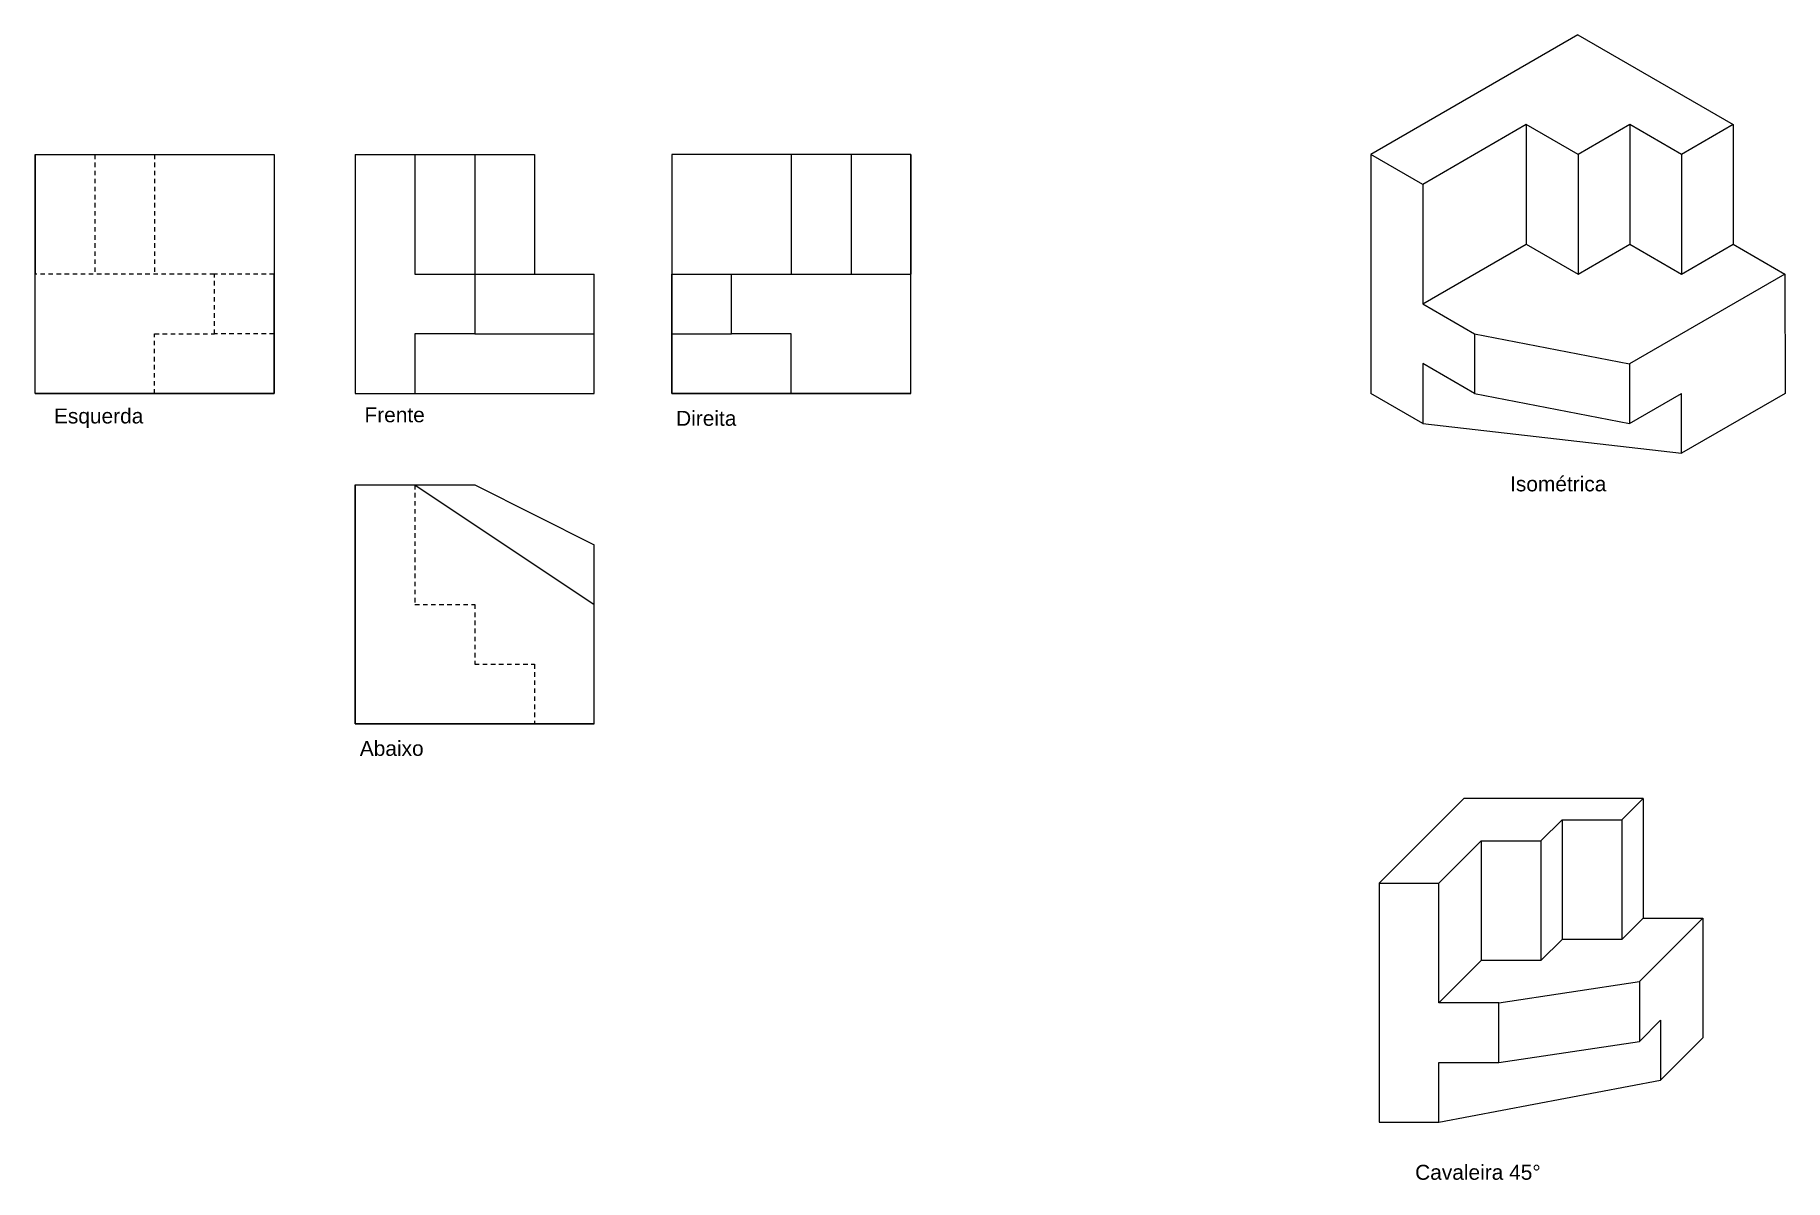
# Model space of a CAD drawing. Header units: millimetres. Extents: x 2664 to 2956, y 7035 to 7227.
import ezdxf

# ---------------------------------------------------------------- set-up
doc = ezdxf.new("R2010")
doc.units = ezdxf.units.MM
doc.linetypes.add('ACAD_ISO02W100', pattern=[15, 12, -3])
doc.linetypes.add('JIS_02_0.7', pattern=[1.35, 0.75, -0.6])
for name, color, linetype in [('Layer1', 10, 'ACAD_ISO02W100'), ('Layer2', 160, 'Continuous'), ('Layer3', 84, 'Continuous'), ('Layer4', 2, 'Continuous'), ('Layer5', 30, 'Continuous'), ('proj inf', 8, 'Continuous')]:
    doc.layers.add(name, color=color, linetype=linetype)
doc.styles.get("Standard").update_dxf_attribs({"font": 'arial.ttf'})

msp = doc.modelspace()

# ---------------------------------------------------------------- linework, layer by layer
for p, q in [((2921.61, 7226.56), (2886.98, 7206.57)), ((2921.61, 7226.56), (2947.59, 7211.56)), ((2912.96, 7211.57), (2895.64, 7201.57)), ((2921.62, 7206.57), (2912.96, 7211.57)), ((2912.96, 7211.57), (2912.96, 7191.57)), ((2930.27, 7211.56), (2921.62, 7206.57)), ((2938.93, 7206.56), (2930.27, 7211.56)), ((2930.27, 7211.56), (2930.27, 7191.56)), ((2947.59, 7211.56), (2938.93, 7206.56)), ((2947.59, 7211.56), (2947.59, 7191.56)), ((2673.51, 7206.56), (2683.51, 7206.56)), ((2683.51, 7206.56), (2703.51, 7206.56)), ((2703.51, 7206.56), (2703.51, 7186.56)), ((2717.07, 7206.56), (2717.07, 7166.56)), ((2717.07, 7206.56), (2727.07, 7206.56)), ((2727.07, 7206.56), (2727.07, 7186.56)), ((2810.02, 7166.56), (2810.02, 7206.56)), ((2895.64, 7201.57), (2886.98, 7206.57)), ((2886.98, 7206.57), (2886.98, 7166.57)), ((2921.62, 7206.57), (2921.62, 7186.57)), ((2938.93, 7206.56), (2938.93, 7186.56)), ((2895.64, 7201.57), (2895.64, 7181.57)), ((2895.64, 7181.57), (2912.96, 7191.57)), ((2912.96, 7191.57), (2921.62, 7186.57)), ((2921.62, 7186.57), (2930.27, 7191.56)), ((2930.27, 7191.56), (2938.93, 7186.56)), ((2938.93, 7186.56), (2947.59, 7191.56)), ((2947.59, 7191.56), (2956.23, 7186.57)), ((2727.07, 7186.56), (2737.07, 7186.56)), ((2737.07, 7186.56), (2737.07, 7176.56)), ((2780.02, 7176.56), (2780.02, 7186.56)), ((2780.02, 7186.56), (2810.02, 7186.56)), ((2956.23, 7186.57), (2930.25, 7171.57)), ((2956.23, 7186.57), (2956.24, 7166.58)), ((2895.64, 7181.57), (2904.29, 7176.58)), ((2703.51, 7166.56), (2703.51, 7176.56)), ((2737.07, 7176.56), (2727.07, 7176.56)), ((2727.07, 7176.56), (2727.07, 7166.56)), ((2790.02, 7176.56), (2780.02, 7176.56)), ((2790.02, 7166.56), (2790.02, 7176.56)), ((2904.29, 7176.58), (2904.29, 7166.58)), ((2904.29, 7176.58), (2930.25, 7171.57)), ((2904.29, 7166.58), (2895.63, 7171.58)), ((2895.63, 7171.58), (2895.63, 7161.58)), ((2930.25, 7171.57), (2930.25, 7161.57)), ((2663.51, 7166.56), (2683.51, 7166.56)), ((2683.51, 7166.56), (2703.51, 7166.56)), ((2717.07, 7166.56), (2727.07, 7166.56)), ((2810.02, 7166.56), (2790.02, 7166.56)), ((2895.63, 7161.58), (2886.97, 7166.58)), ((2904.29, 7166.58), (2930.25, 7161.57)), ((2930.25, 7161.57), (2938.92, 7166.58)), ((2956.24, 7166.58), (2938.92, 7156.58)), ((2938.92, 7156.58), (2938.92, 7166.58)), ((2895.63, 7161.58), (2938.92, 7156.58)), ((2717.07, 7151.29), (2727.07, 7151.29)), ((2717.07, 7151.29), (2717.07, 7111.29)), ((2727.07, 7151.29), (2757.07, 7131.29)), ((2757.07, 7111.29), (2757.07, 7131.29)), ((2717.07, 7111.29), (2757.07, 7111.29)), ((2902.49, 7098.8), (2888.35, 7084.66)), ((2932.49, 7098.8), (2902.49, 7098.8)), ((2928.95, 7095.26), (2932.49, 7098.8)), ((2932.49, 7098.8), (2932.49, 7078.8)), ((2915.42, 7091.73), (2918.95, 7095.26)), ((2918.95, 7095.26), (2918.95, 7075.26)), ((2918.95, 7095.26), (2928.95, 7095.26)), ((2928.95, 7095.26), (2928.95, 7075.26)), ((2898.35, 7084.66), (2905.42, 7091.73)), ((2905.42, 7091.73), (2905.42, 7071.73)), ((2905.42, 7091.73), (2915.42, 7091.73)), ((2915.42, 7091.73), (2915.42, 7071.73)), ((2888.35, 7084.66), (2898.35, 7084.66)), ((2888.35, 7084.66), (2888.35, 7044.66)), ((2898.35, 7064.66), (2898.35, 7084.66)), ((2932.49, 7078.8), (2928.95, 7075.26)), ((2942.49, 7078.8), (2931.88, 7068.19)), ((2932.49, 7078.8), (2942.49, 7078.8)), ((2942.49, 7078.8), (2942.49, 7058.8)), ((2918.95, 7075.26), (2915.42, 7071.73)), ((2928.95, 7075.26), (2918.95, 7075.26)), ((2905.42, 7071.73), (2898.35, 7064.66)), ((2915.42, 7071.73), (2905.42, 7071.73)), ((2908.35, 7064.66), (2931.88, 7068.19)), ((2931.88, 7068.19), (2931.88, 7058.19)), ((2908.35, 7064.66), (2898.35, 7064.66)), ((2908.35, 7054.66), (2908.35, 7064.66)), ((2931.88, 7058.19), (2935.42, 7061.73)), ((2935.42, 7061.73), (2935.42, 7051.73)), ((2908.35, 7054.66), (2931.88, 7058.19)), ((2935.42, 7051.73), (2942.49, 7058.8)), ((2898.35, 7044.66), (2898.35, 7054.66)), ((2898.35, 7054.66), (2908.35, 7054.66)), ((2898.35, 7044.66), (2935.42, 7051.73)), ((2888.35, 7044.66), (2898.35, 7044.66))]:
    msp.add_line(p, q)
at = {"layer": 'Defpoints'}
for p, q in [((2663.51, 7166.56), (2663.51, 7206.56)), ((2663.51, 7206.56), (2703.51, 7206.56)), ((2663.51, 7206.56), (2663.51, 7186.56)), ((2663.51, 7206.56), (2673.51, 7206.56))]:
    msp.add_line(p, q, dxfattribs=at)
at = {"layer": 'Layer1', "linetype": 'JIS_02_0.7'}
for p, q in [((2693.51, 7186.56), (2663.51, 7186.56)), ((2693.51, 7176.56), (2693.51, 7186.56)), ((2683.51, 7166.56), (2683.51, 7176.56)), ((2683.51, 7176.56), (2693.51, 7176.56))]:
    msp.add_line(p, q, dxfattribs=at)
at = {"layer": 'Layer2', "linetype": 'JIS_02_0.7'}
for p, q in [((2683.51, 7206.56), (2683.51, 7186.56)), ((2727.07, 7151.29), (2727.07, 7131.29)), ((2727.07, 7131.29), (2737.07, 7131.29)), ((2737.07, 7131.29), (2737.07, 7121.29)), ((2737.07, 7121.29), (2747.07, 7121.29)), ((2747.07, 7121.29), (2747.07, 7111.29))]:
    msp.add_line(p, q, dxfattribs=at)
at = {"layer": 'Layer2'}
for p, q in [((2757.07, 7166.56), (2757.07, 7176.56)), ((2770.02, 7166.56), (2770.02, 7176.56)), ((2727.07, 7166.56), (2757.07, 7166.56)), ((2790.02, 7166.56), (2770.02, 7166.56))]:
    msp.add_line(p, q, dxfattribs=at)
at = {"layer": 'Layer3', "linetype": 'JIS_02_0.7'}
msp.add_line((2673.51, 7206.56), (2673.51, 7186.56), dxfattribs=at)
at = {"layer": 'Layer3', "color": 40, "linetype": 'JIS_02_0.7', "true_color": 0xf8d731}
for p, q in [((2703.51, 7186.56), (2693.51, 7186.56)), ((2703.51, 7176.56), (2693.51, 7176.56))]:
    msp.add_line(p, q, dxfattribs=at)
at = {"layer": 'Layer3', "color": 40, "true_color": 0xf8d731}
msp.add_line((2703.51, 7176.56), (2703.51, 7186.56), dxfattribs=at)
at = {"layer": 'Layer3'}
for p, q in [((2737.07, 7186.56), (2757.07, 7186.56)), ((2757.07, 7176.56), (2757.07, 7186.56)), ((2770.02, 7176.56), (2770.02, 7186.56)), ((2770.02, 7186.56), (2780.02, 7186.56)), ((2737.07, 7176.56), (2757.07, 7176.56)), ((2770.02, 7176.56), (2780.02, 7176.56)), ((2727.07, 7151.29), (2737.07, 7151.29)), ((2737.07, 7151.29), (2757.07, 7141.29)), ((2757.07, 7131.29), (2757.07, 7141.29))]:
    msp.add_line(p, q, dxfattribs=at)
at = {"layer": 'Layer4'}
for p, q in [((2727.07, 7206.56), (2737.07, 7206.56)), ((2737.07, 7206.56), (2737.07, 7186.56)), ((2810.02, 7206.56), (2800.02, 7206.56)), ((2800.02, 7206.56), (2800.02, 7186.56)), ((2810.02, 7206.56), (2810.02, 7186.56))]:
    msp.add_line(p, q, dxfattribs=at)
at = {"layer": 'Layer5'}
for p, q in [((2737.07, 7206.56), (2747.07, 7206.56)), ((2747.07, 7206.56), (2747.07, 7186.56))]:
    msp.add_line(p, q, dxfattribs=at)
at = {"layer": 'Layer5', "color": 242, "true_color": 0xcd2027}
for p, q in [((2790.02, 7206.56), (2770.02, 7206.56)), ((2770.02, 7206.56), (2770.02, 7186.56))]:
    msp.add_line(p, q, dxfattribs=at)
at = {"layer": 'Layer5', "color": 32, "true_color": 0xcd6928}
for p, q in [((2800.02, 7206.56), (2790.02, 7206.56)), ((2790.02, 7206.56), (2790.02, 7186.56))]:
    msp.add_line(p, q, dxfattribs=at)
at = {"layer": 'proj inf'}
for p, q in [((2703.51, 7206.56), (2703.51, 7166.56)), ((2770.02, 7206.56), (2770.02, 7166.56)), ((2810.02, 7206.56), (2770.02, 7206.56)), ((2703.51, 7166.56), (2663.51, 7166.56)), ((2770.02, 7166.56), (2810.02, 7166.56))]:
    msp.add_line(p, q, dxfattribs=at)
at = {"layer": 'proj inf', "color": 242, "true_color": 0xcd2027}
msp.add_line((2717.07, 7166.56), (2717.07, 7166.56), dxfattribs=at)
at = {"layer": 'proj inf', "color": 8}
for p, q in [((2717.07, 7111.29), (2717.07, 7151.29)), ((2757.07, 7111.29), (2717.07, 7111.29))]:
    msp.add_line(p, q, dxfattribs=at)

# ---------------------------------------------------------------- texts
at = {"char_height": 2.5, "attachment_point": 1}
for s, width, insert in [('Esquerda', 35.1431, (2666.68, 7164.07)), ('Frente', 36.9002, (2718.62, 7164.27)), ('Direita', 39.0479, (2770.75, 7163.68)), ('Isométrica', 137.9853, (2910.25, 7152.71)), ('Abaixo', 39.0478, (2717.84, 7108.46)), ('Cavaleira 45°', 44.5415, (2894.37, 7037.54))]:
    msp.add_mtext_dynamic_manual_height_columns(s, width=width, gutter_width=12.5, heights=[0], dxfattribs=dict(at, insert=insert))

doc.saveas('drawing.dxf')
